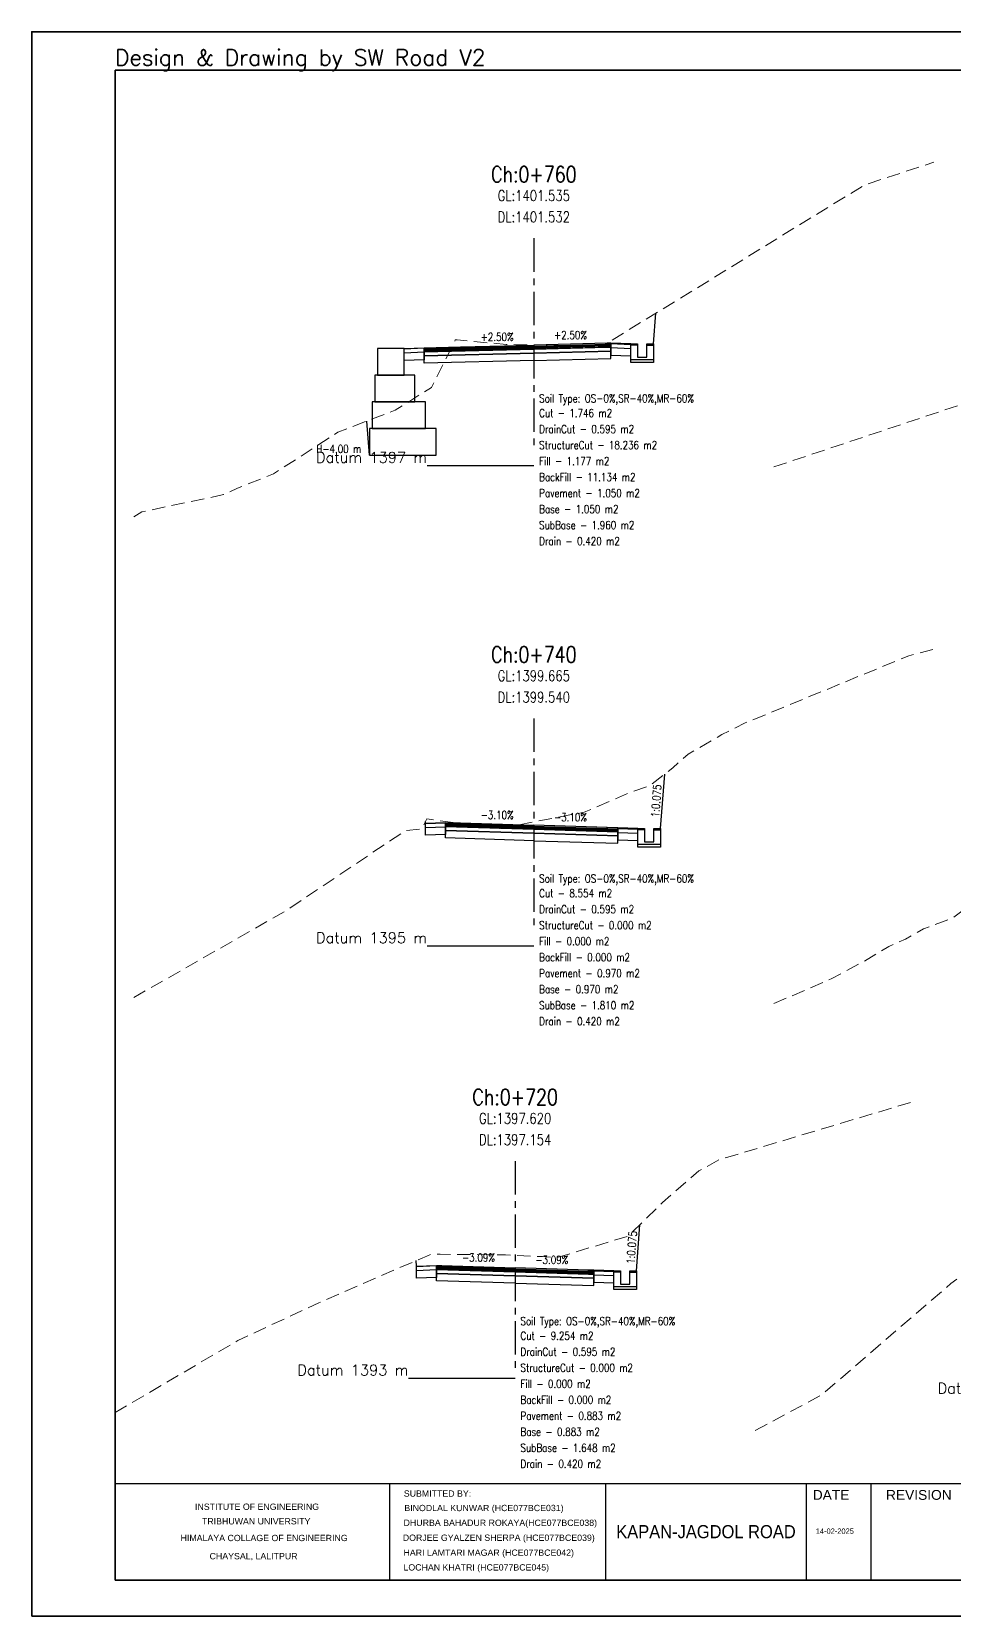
# Model space of a CAD drawing. Extents: x -19 to 1577, y -12 to 48.
# Drawn here: x 413.2 to 447.8, y -11.7 to 47.7 of the extents above; entities that cross this region are included whole.
import ezdxf
from ezdxf.enums import TextEntityAlignment as Align

# ---------------------------------------------------------------- set-up
doc = ezdxf.new("R2010")
doc.units = 0
doc.header["$MEASUREMENT"] = 0
doc.linetypes.add('Center', pattern=[2, 1.25, -0.25, 0.25, -0.25])
doc.linetypes.add('Dashed', pattern=[0.75, 0.5, -0.25])
for name, color, linetype in [('BackFill-Area', 7, 'Continuous'), ('Base', 6, 'Continuous'), ('Base-Area', 7, 'Continuous'), ('Cut-Area', 7, 'Continuous'), ('CutFillLine', 4, 'Continuous'), ('Drain', 3, 'Continuous'), ('Drain-Area', 7, 'Continuous'), ('DrainCut-Area', 7, 'Continuous'), ('ExtraWideningLayers', 7, 'Continuous'), ('Fill-Area', 7, 'Continuous'), ('Frame', 7, 'Continuous'), ('GabionRetainingWall', 140, 'Continuous'), ('Height', 7, 'Continuous'), ('L_Slope', 7, 'Continuous'), ('Pavement-Area', 7, 'Continuous'), ('PavementLayers', 1, 'Continuous'), ('R_CF_Slope', 7, 'Continuous'), ('R_Slope', 7, 'Continuous'), ('Shoulder', 2, 'Continuous'), ('Soil Type', 7, 'Continuous'), ('StructureCut-Area', 7, 'Continuous'), ('SubBase', 7, 'Continuous'), ('SubBase-Area', 7, 'Continuous')]:
    doc.layers.add(name, color=color, linetype=linetype)
for name, color, linetype, lineweight in [('CenterLine', 5, 'Center', 25), ('ChainageTxt', 7, 'Continuous', 25), ('DatumLabel', 1, 'Continuous', 25), ('DLTxt', 1, 'Continuous', 25), ('GL', 104, 'Dashed', 18), ('GLTxt', 3, 'Continuous', 25)]:
    doc.layers.add(name, color=color, linetype=linetype, lineweight=lineweight)
doc.styles.add('ARIAL', font='arial.ttf')
doc.styles.get("Standard").update_dxf_attribs({"font": 'simplex.shx'})

# ---------------------------------------------------------------- blocks, each defined once
blk = doc.blocks.new('SheetA3-1')
at = {"layer": 'Frame', "color": 6, "linetype": 'Continuous', "lineweight": 35}
for p, q in [((397, 0), (0, 0)), ((0, 0), (0, -283)), ((0, -283), (397, -283))]:
    blk.add_line(p, q, dxfattribs=at)
at = {"layer": 'Frame', "linetype": 'Continuous', "lineweight": 30}
for p, q in [((397, -264.94), (0, -264.94)), ((51.51, -282.86), (51.51, -264.94)), ((91.94, -264.94), (91.94, -282.86)), ((129.6, -282.86), (129.6, -264.94)), ((141.75, -282.86), (141.75, -264.94))]:
    blk.add_line(p, q, dxfattribs=at)
at = {"layer": 'Frame', "color": 6, "linetype": 'Continuous', "lineweight": 35}
blk.add_lwpolyline([(-15.62, -289.77), (404.38, -289.77), (404.38, 7.23), (-15.62, 7.23)], close=True, dxfattribs=at)
at = {"color": 1, "style": 'ARIAL'}
for tag, height, p in [('DWGNUM', 4, (397, -274.34)), ('SHEETNUM', 3, (397, -280.11))]:
    blk.add_attdef(tag, text='', height=height, dxfattribs=at).set_placement(p, align=Align.MIDDLE_RIGHT)
at = {"style": 'ARIAL'}
blk.add_attdef('CHRANGE', text='', height=3, dxfattribs=at).set_placement((332.51, -278.38), align=Align.MIDDLE_CENTER)
at = {"layer": 'Frame', "linetype": 'Continuous', "style": 'ARIAL'}
for s, height, p in [('SUBMITTED BY:', 1.1795, (54.13, -267.35)), ('DATE', 1.843, (130.78, -267.94)), ('REVISION', 1.843, (144.51, -267.94)), ('BINODLAL KUNWAR (HCE077BCE031)', 1.1795, (54.23, -270.06)), ('DHURBA BAHADUR ROKAYA(HCE077BCE038)', 1.1795, (54.09, -272.83)), ('DORJEE GYALZEN SHERPA (HCE077BCE039)', 1.1795, (53.94, -275.63)), ('14-02-2025', 1, (131.34, -274.31)), ('HARI LAMTARI MAGAR (HCE077BCE042)', 1.1795, (54.07, -278.43)), ('LOCHAN KHATRI (HCE077BCE045)', 1.1795, (54.07, -281.19))]:
    blk.add_text(s, height=height, dxfattribs=at).set_placement(p)
blk.add_text('INSTITUTE OF ENGINEERING', height=1.1795, dxfattribs=at).set_placement((26.62, -269.82), align=Align.CENTER)
for s, p in [('TRIBHUWAN UNIVERSITY', (26.46, -271.96)), ('HIMALAYA COLLAGE OF ENGINEERING', (27.95, -275.09)), ('CHAYSAL, LALITPUR', (25.97, -278.6))]:
    blk.add_text(s, height=1.1795, dxfattribs=at).set_placement(p, align=Align.MIDDLE)
at = {"layer": 'Frame', "linetype": 'Continuous', "lineweight": 30, "style": 'ARIAL', "width": 0.9}
for tag, height, p in [('DWGNAME', 3.07, (332.51, -269.42)), ('KAPAN-JAGDOLROAD', 2.46, (110.77, -273.9))]:
    blk.add_attdef(tag, text='', height=height, dxfattribs=at).set_placement(p, align=Align.MIDDLE_CENTER)
at = {"layer": 'Frame', "color": 7, "linetype": 'Continuous', "style": 'ARIAL'}
for tag, p in [('V1', (269.08, -274.49)), ('V2', (299.8, -274.49))]:
    blk.add_attdef(tag, text='', height=1.13, dxfattribs=at).set_placement(p, align=Align.BOTTOM_CENTER)
blk.add_attdef('HSCALE', (282.14, -271.91), '', height=1.13, dxfattribs=at)

msp = doc.modelspace()

# ---------------------------------------------------------------- linework, layer by layer
at = {"layer": 'Base'}
for points in [[(432, 35.85), (432, 35.7), (427.884, 35.597), (427.884, 35.597), (427.884, 35.747), (432, 35.85)], [(432, 35.85), (432, 35.7), (434.884, 35.772), (434.884, 35.772), (434.884, 35.922), (432, 35.85)], [(432, 17.85), (432, 17.7), (428.689, 17.803), (428.689, 17.803), (428.689, 17.953), (432, 17.85)], [(432, 17.85), (432, 17.7), (435.152, 17.602), (435.152, 17.602), (435.152, 17.752), (432, 17.85)], [(431.3, 1.261), (431.3, 1.111), (428.356, 1.202), (428.356, 1.202), (428.356, 1.352), (431.3, 1.261)], [(431.3, 1.261), (431.3, 1.111), (434.244, 1.02), (434.244, 1.02), (434.244, 1.17), (431.3, 1.261)]]:
    msp.add_lwpolyline(points, dxfattribs=at)
at = {"layer": 'CenterLine'}
for p, q in [((432, 40), (432, 32)), ((432, 22), (432, 14)), ((431.3, 5.411), (431.3, -2.589))]:
    msp.add_line(p, q, dxfattribs=at)
at = {"layer": 'CutFillLine'}
for points in [[(436.484, 36.042), (436.57, 37.189)], [(425.834, 31.867), (425.738, 33.148)], [(436.752, 17.872), (436.906, 19.918)], [(427.939, 18.073), (427.934, 18.14)], [(435.844, 1.29), (435.973, 3.02)], [(427.606, 1.472), (427.591, 1.681)]]:
    msp.add_lwpolyline(points, dxfattribs=at)
at = {"layer": 'DatumLabel'}
for p, q in [((432, 31.468), (428, 31.468)), ((432, 13.46), (428, 13.46)), ((431.3, -2.743), (427.3, -2.743))]:
    msp.add_line(p, q, dxfattribs=at)
at = {"layer": 'Drain'}
for points in [[(435.634, 36.042), (435.884, 36.042), (435.884, 35.992), (435.884, 35.542), (436.234, 35.542), (436.234, 35.992), (436.234, 36.042), (436.484, 36.042), (436.484, 35.992), (436.484, 35.542), (436.484, 35.442), (436.484, 35.342), (435.634, 35.342), (435.634, 35.442), (435.634, 35.542), (435.634, 35.992), (435.634, 36.042)], [(435.884, 35.992), (435.634, 35.992)], [(436.234, 35.992), (436.484, 35.992)], [(436.484, 35.442), (435.634, 35.442)], [(435.903, 17.872), (436.153, 17.872), (436.153, 17.822), (436.153, 17.372), (436.502, 17.372), (436.502, 17.822), (436.502, 17.872), (436.752, 17.872), (436.752, 17.822), (436.752, 17.372), (436.752, 17.272), (436.752, 17.172), (435.903, 17.172), (435.903, 17.272), (435.903, 17.372), (435.903, 17.822), (435.903, 17.872)], [(436.153, 17.822), (435.903, 17.822)], [(436.502, 17.822), (436.752, 17.822)], [(436.752, 17.272), (435.903, 17.272)], [(434.994, 1.29), (435.244, 1.29), (435.244, 1.24), (435.244, 0.79), (435.594, 0.79), (435.594, 1.24), (435.594, 1.29), (435.844, 1.29), (435.844, 1.24), (435.844, 0.79), (435.844, 0.69), (435.844, 0.59), (434.994, 0.59), (434.994, 0.69), (434.994, 0.79), (434.994, 1.24), (434.994, 1.29)], [(435.244, 1.24), (434.994, 1.24)], [(435.594, 1.24), (435.844, 1.24)], [(435.844, 0.69), (434.994, 0.69)]]:
    msp.add_lwpolyline(points, dxfattribs=at)
at = {"layer": 'ExtraWideningLayers'}
for points in [[(429.25, 35.931), (429.25, 35.881), (427.884, 35.847), (427.884, 35.847), (427.884, 35.897), (429.25, 35.931)], [(429.25, 35.881), (429.25, 35.831), (427.884, 35.797), (427.884, 35.797), (427.884, 35.847), (429.25, 35.881)], [(429.25, 35.831), (429.25, 35.781), (427.884, 35.747), (427.884, 35.747), (427.884, 35.797), (429.25, 35.831)], [(434.75, 36.069), (434.75, 36.019), (434.884, 36.022), (434.884, 36.022), (434.884, 36.072), (434.75, 36.069)], [(434.75, 36.019), (434.75, 35.969), (434.884, 35.972), (434.884, 35.972), (434.884, 36.022), (434.75, 36.019)], [(434.75, 35.969), (434.75, 35.919), (434.884, 35.922), (434.884, 35.922), (434.884, 35.972), (434.75, 35.969)], [(429.25, 18.085), (429.25, 18.035), (428.689, 18.053), (428.689, 18.053), (428.689, 18.103), (429.25, 18.085)], [(429.25, 18.035), (429.25, 17.985), (428.689, 18.003), (428.689, 18.003), (428.689, 18.053), (429.25, 18.035)], [(429.25, 17.985), (429.25, 17.935), (428.689, 17.953), (428.689, 17.953), (428.689, 18.003), (429.25, 17.985)], [(434.75, 17.915), (434.75, 17.865), (435.152, 17.852), (435.152, 17.852), (435.152, 17.902), (434.75, 17.915)], [(434.75, 17.865), (434.75, 17.815), (435.152, 17.802), (435.152, 17.802), (435.152, 17.852), (434.75, 17.865)], [(434.75, 17.815), (434.75, 17.765), (435.152, 17.752), (435.152, 17.752), (435.152, 17.802), (434.75, 17.815)], [(428.55, 1.496), (428.55, 1.446), (428.356, 1.452), (428.356, 1.452), (428.356, 1.502), (428.55, 1.496)], [(428.55, 1.446), (428.55, 1.396), (428.356, 1.402), (428.356, 1.402), (428.356, 1.452), (428.55, 1.446)], [(428.55, 1.396), (428.55, 1.346), (428.356, 1.352), (428.356, 1.352), (428.356, 1.402), (428.55, 1.396)], [(434.05, 1.326), (434.05, 1.276), (434.244, 1.27), (434.244, 1.27), (434.244, 1.32), (434.05, 1.326)], [(434.05, 1.276), (434.05, 1.226), (434.244, 1.22), (434.244, 1.22), (434.244, 1.27), (434.05, 1.276)], [(434.05, 1.226), (434.05, 1.176), (434.244, 1.17), (434.244, 1.17), (434.244, 1.22), (434.05, 1.226)]]:
    msp.add_lwpolyline(points, dxfattribs=at)
at = {"layer": 'GabionRetainingWall'}
for points in [[(427.134, 35.867), (426.134, 35.867), (426.134, 34.867), (427.134, 34.867), (427.134, 35.867)], [(427.534, 34.867), (426.034, 34.867), (426.034, 33.867), (427.534, 33.867), (427.534, 34.867)], [(427.934, 33.867), (425.934, 33.867), (425.934, 32.867), (427.934, 32.867), (427.934, 33.867)], [(428.334, 32.867), (425.834, 32.867), (425.834, 31.867), (428.334, 31.867), (428.334, 32.867)]]:
    msp.add_lwpolyline(points, dxfattribs=at)
at = {"layer": 'GL', "flags": 128}
for points in [[(417, 29.555), (417.311, 29.748), (420.373, 30.391), (420.384, 30.404), (420.891, 30.635), (422.236, 31.168), (424.658, 32.732), (426.804, 33.558), (428.165, 34.41), (429.022, 36.113), (429.056, 36.199), (429.126, 36.195), (430.96, 36.021), (431.324, 36.012), (432, 36.003), (434.576, 35.969), (437.858, 37.977), (444.376, 41.993), (447, 42.857)], [(441, 31.432), (449.501, 34.263), (452.037, 34.82), (452.382, 34.91), (453.175, 34.895), (455.21, 34.838), (455.855, 34.802), (456, 34.795), (458.558, 34.66), (458.564, 34.656), (462.636, 35.506), (465.089, 36.175), (466.37, 36.467), (467.848, 37.104), (471, 37.968)], [(417, 11.54), (422.722, 14.802), (427.19, 17.802), (427.785, 17.856), (427.983, 18.234), (430.08, 17.956), (430.737, 17.874), (431.346, 17.998), (432, 18.125), (433.888, 18.489), (435.603, 19.222), (436.337, 19.48), (437.21, 20.153), (437.78, 20.666), (439.051, 21.397), (439.927, 21.834), (446.053, 24.353), (447, 24.591)], [(441, 11.312), (443.177, 12.255), (444.352, 12.882), (445.303, 13.457), (445.928, 13.734), (446.605, 14.113), (447.706, 14.531), (450.709, 16.771), (451.06, 17.02), (451.234, 17.234), (451.406, 17.343), (451.504, 17.362), (451.654, 17.458), (452.653, 17.375), (453.223, 17.383), (454.324, 17.464), (456, 17.383), (456.135, 17.376), (456.979, 17.354), (458.559, 17.319), (458.735, 17.314), (459.721, 17.098), (461.529, 18.056), (462.576, 18.684), (463.874, 19.711), (465.306, 20.784), (466.954, 21.186), (469.127, 22.093), (470.488, 22.465), (471, 22.444)], [(416.3, -4.02), (420.902, -1.316), (423.939, 0.095), (427.834, 1.786), (427.897, 1.807), (428.141, 1.918), (428.492, 1.916), (430.933, 1.894), (431.3, 1.877), (432.323, 1.83), (432.697, 1.799), (432.848, 1.786), (435.547, 2.6), (436.823, 3.857), (438.183, 5.04), (438.951, 5.461), (439.267, 5.557), (446.3, 7.662)], [(440.3, -4.69), (442.774, -3.368), (447.633, 0.817), (447.958, 1.059), (448.099, 1.238), (448.384, 1.464), (450.42, 1.43), (452.902, 1.371), (452.908, 1.346), (454.335, 1.296), (455.3, 1.364), (455.301, 1.365), (458.213, 1.571), (458.646, 1.548), (458.92, 1.667), (459.127, 1.849), (459.574, 2.025), (462.036, 3.143), (464.034, 3.51), (466.095, 4.455), (470.3, 5.851)]]:
    msp.add_lwpolyline(points, dxfattribs=at)
at = {"layer": 'PavementLayers'}
for points in [[(432, 36), (432, 35.95), (429.25, 35.881), (429.25, 35.881), (429.25, 35.931), (432, 36)], [(432, 35.95), (432, 35.9), (429.25, 35.831), (429.25, 35.831), (429.25, 35.881), (432, 35.95)], [(432, 35.9), (432, 35.85), (429.25, 35.781), (429.25, 35.781), (429.25, 35.831), (432, 35.9)], [(432, 36), (432, 35.95), (434.75, 36.019), (434.75, 36.019), (434.75, 36.069), (432, 36)], [(432, 35.95), (432, 35.9), (434.75, 35.969), (434.75, 35.969), (434.75, 36.019), (432, 35.95)], [(432, 35.9), (432, 35.85), (434.75, 35.919), (434.75, 35.919), (434.75, 35.969), (432, 35.9)], [(432, 18), (432, 17.95), (429.25, 18.035), (429.25, 18.035), (429.25, 18.085), (432, 18)], [(432, 17.95), (432, 17.9), (429.25, 17.985), (429.25, 17.985), (429.25, 18.035), (432, 17.95)], [(432, 17.9), (432, 17.85), (429.25, 17.935), (429.25, 17.935), (429.25, 17.985), (432, 17.9)], [(432, 18), (432, 17.95), (434.75, 17.865), (434.75, 17.865), (434.75, 17.915), (432, 18)], [(432, 17.95), (432, 17.9), (434.75, 17.815), (434.75, 17.815), (434.75, 17.865), (432, 17.95)], [(432, 17.9), (432, 17.85), (434.75, 17.765), (434.75, 17.765), (434.75, 17.815), (432, 17.9)], [(431.3, 1.411), (431.3, 1.361), (428.55, 1.446), (428.55, 1.446), (428.55, 1.496), (431.3, 1.411)], [(431.3, 1.361), (431.3, 1.311), (428.55, 1.396), (428.55, 1.396), (428.55, 1.446), (431.3, 1.361)], [(431.3, 1.311), (431.3, 1.261), (428.55, 1.346), (428.55, 1.346), (428.55, 1.396), (431.3, 1.311)], [(431.3, 1.411), (431.3, 1.361), (434.05, 1.276), (434.05, 1.276), (434.05, 1.326), (431.3, 1.411)], [(431.3, 1.361), (431.3, 1.311), (434.05, 1.226), (434.05, 1.226), (434.05, 1.276), (431.3, 1.361)], [(431.3, 1.311), (431.3, 1.261), (434.05, 1.176), (434.05, 1.176), (434.05, 1.226), (431.3, 1.311)]]:
    msp.add_lwpolyline(points, dxfattribs=at)
at = {"layer": 'Shoulder'}
for p, q in [((427.884, 35.877), (427.134, 35.847)), ((427.884, 35.727), (427.134, 35.697)), ((434.884, 36.052), (435.634, 36.022)), ((434.884, 35.902), (435.634, 35.872)), ((428.689, 18.083), (427.939, 18.053)), ((428.689, 17.933), (427.939, 17.903)), ((435.152, 17.882), (435.903, 17.852)), ((435.152, 17.732), (435.903, 17.702)), ((428.356, 1.482), (427.606, 1.452)), ((428.356, 1.332), (427.606, 1.302)), ((434.244, 1.3), (434.994, 1.27)), ((434.244, 1.15), (434.994, 1.12))]:
    msp.add_line(p, q, dxfattribs=at)
for points in [[(427.884, 35.897), (427.884, 35.877), (427.884, 35.727), (427.884, 35.447), (427.134, 35.417), (427.134, 35.697), (427.134, 35.847), (427.134, 35.867), (427.884, 35.897)], [(434.884, 36.072), (434.884, 36.052), (434.884, 35.902), (434.884, 35.622), (435.634, 35.592), (435.634, 35.872), (435.634, 36.022), (435.634, 36.042), (434.884, 36.072)], [(428.689, 18.103), (428.689, 18.083), (428.689, 17.933), (428.689, 17.653), (427.939, 17.623), (427.939, 17.903), (427.939, 18.053), (427.939, 18.073), (428.689, 18.103)], [(435.152, 17.902), (435.152, 17.882), (435.152, 17.732), (435.152, 17.452), (435.903, 17.422), (435.903, 17.702), (435.903, 17.852), (435.903, 17.872), (435.152, 17.902)], [(428.356, 1.502), (428.356, 1.482), (428.356, 1.332), (428.356, 1.052), (427.606, 1.022), (427.606, 1.302), (427.606, 1.452), (427.606, 1.472), (428.356, 1.502)], [(434.244, 1.32), (434.244, 1.3), (434.244, 1.15), (434.244, 0.87), (434.994, 0.84), (434.994, 1.12), (434.994, 1.27), (434.994, 1.29), (434.244, 1.32)]]:
    msp.add_lwpolyline(points, dxfattribs=at)
at = {"layer": 'SubBase'}
for points in [[(432, 35.7), (432, 35.42), (427.884, 35.317), (427.884, 35.317), (427.884, 35.597), (432, 35.7)], [(432, 35.7), (432, 35.42), (434.884, 35.492), (434.884, 35.492), (434.884, 35.772), (432, 35.7)], [(432, 17.7), (432, 17.42), (428.689, 17.523), (428.689, 17.523), (428.689, 17.803), (432, 17.7)], [(432, 17.7), (432, 17.42), (435.152, 17.322), (435.152, 17.322), (435.152, 17.602), (432, 17.7)], [(431.3, 1.111), (431.3, 0.831), (428.356, 0.922), (428.356, 0.922), (428.356, 1.202), (431.3, 1.111)], [(431.3, 1.111), (431.3, 0.831), (434.244, 0.74), (434.244, 0.74), (434.244, 1.02), (431.3, 1.111)]]:
    msp.add_lwpolyline(points, dxfattribs=at)

# ---------------------------------------------------------------- block references
ref = msp.add_blockref('SheetA3-1', (416.3, 46.3), dxfattribs=dict(xscale=0.200000002980232, yscale=0.200000002980232, zscale=0.200000002980232))
ref.add_attrib('ROADNAME', 'KAPAN-JAGDOL ROAD', dxfattribs={"layer": 'Frame', "linetype": 'Continuous', "lineweight": 30, "height": 0.49145, "style": 'ARIAL', "width": 0.9}).set_placement((438.453, -8.481), align=Align.MIDDLE_CENTER)

# ---------------------------------------------------------------- texts
msp.add_text('Design & Drawing by SW Road V2', height=0.6).set_placement((416.3, 46.3), align=Align.BOTTOM_LEFT)
at = {"layer": 'BackFill-Area', "width": 0.8}
for s, p in [('BackFill - 11.134 m2', (432.2, 31.2)), ('BackFill - 0.000 m2', (432.2, 13.2)), ('BackFill - 0.000 m2', (431.5, -3.389))]:
    msp.add_text(s, height=0.3, dxfattribs=at).set_placement(p, align=Align.TOP_LEFT)
at = {"layer": 'Base-Area', "width": 0.8}
for s, p in [('Base - 1.050 m2', (432.2, 30)), ('Base - 0.970 m2', (432.2, 12)), ('Base - 0.883 m2', (431.5, -4.589))]:
    msp.add_text(s, height=0.3, dxfattribs=at).set_placement(p, align=Align.TOP_LEFT)
at = {"layer": 'ChainageTxt', "width": 0.8}
for s, p in [('Ch:0+760', (432, 42.4)), ('Ch:0+740', (432, 24.4)), ('Ch:0+720', (431.3, 7.811))]:
    msp.add_text(s, height=0.6, dxfattribs=at).set_placement(p, align=Align.MIDDLE_CENTER)
at = {"layer": 'Cut-Area', "width": 0.8}
for s, p in [('Cut - 1.746 m2', (432.2, 33.6)), ('Cut - 8.554 m2', (432.2, 15.6)), ('Cut - 9.254 m2', (431.5, -0.989))]:
    msp.add_text(s, height=0.3, dxfattribs=at).set_placement(p, align=Align.TOP_LEFT)
at = {"layer": 'DatumLabel'}
for s, p in [('Datum 1397 m', (428, 31.468)), ('Datum 1395 m', (428, 13.46)), ('Datum 1393 m', (427.3, -2.743)), ('Datum 1398 m', (451.3, -3.426))]:
    msp.add_text(s, height=0.4, dxfattribs=at).set_placement(p, align=Align.BOTTOM_RIGHT)
at = {"layer": 'DLTxt', "width": 0.8}
for s, p in [('DL:1401.532', (432, 40.8)), ('DL:1399.540', (432, 22.8)), ('DL:1397.154', (431.3, 6.211))]:
    msp.add_text(s, height=0.4, dxfattribs=at).set_placement(p, align=Align.MIDDLE_CENTER)
at = {"layer": 'Drain-Area', "width": 0.8}
for p in [(432.2, 28.8), (432.2, 10.8), (431.5, -5.789)]:
    msp.add_text('Drain - 0.420 m2', height=0.3, dxfattribs=at).set_placement(p, align=Align.TOP_LEFT)
at = {"layer": 'DrainCut-Area', "width": 0.8}
for p in [(432.2, 33), (432.2, 15), (431.5, -1.589)]:
    msp.add_text('DrainCut - 0.595 m2', height=0.3, dxfattribs=at).set_placement(p, align=Align.TOP_LEFT)
at = {"layer": 'Fill-Area', "width": 0.8}
for s, p in [('Fill - 1.177 m2', (432.2, 31.8)), ('Fill - 0.000 m2', (432.2, 13.8)), ('Fill - 0.000 m2', (431.5, -2.789))]:
    msp.add_text(s, height=0.3, dxfattribs=at).set_placement(p, align=Align.TOP_LEFT)
at = {"layer": 'GLTxt', "width": 0.8}
for s, p in [('GL:1401.535', (432, 41.6)), ('GL:1399.665', (432, 23.6)), ('GL:1397.620', (431.3, 7.011))]:
    msp.add_text(s, height=0.4, dxfattribs=at).set_placement(p, align=Align.MIDDLE_CENTER)
at = {"layer": 'Height', "width": 0.8}
msp.add_text('H-4.00 m', height=0.3, dxfattribs=at).set_placement((425.534, 31.867), align=Align.BOTTOM_RIGHT)
at = {"layer": 'L_Slope', "width": 0.8}
for s, p in [('+2.50%', (430.625, 36.066)), ('-3.10%', (430.625, 18.143)), ('-3.09%', (429.925, 1.554))]:
    msp.add_text(s, height=0.3, dxfattribs=at).set_placement(p, align=Align.BOTTOM_CENTER)
at = {"layer": 'Pavement-Area', "width": 0.8}
for s, p in [('Pavement - 1.050 m2', (432.2, 30.6)), ('Pavement - 0.970 m2', (432.2, 12.6)), ('Pavement - 0.883 m2', (431.5, -3.989))]:
    msp.add_text(s, height=0.3, dxfattribs=at).set_placement(p, align=Align.TOP_LEFT)
at = {"layer": 'R_CF_Slope', "width": 0.8}
for p in [(436.829, 18.895), (435.908, 2.155)]:
    msp.add_text('1:0.075', height=0.3, rotation=85.71085, dxfattribs=at).set_placement(p, align=Align.BOTTOM_CENTER)
at = {"layer": 'R_Slope', "width": 0.8}
for s, p in [('+2.50%', (433.375, 36.134)), ('-3.10%', (433.375, 18.057)), ('-3.09%', (432.675, 1.469))]:
    msp.add_text(s, height=0.3, dxfattribs=at).set_placement(p, align=Align.BOTTOM_CENTER)
at = {"layer": 'Soil Type', "width": 0.8}
for p in [(432.2, 34), (432.2, 16), (431.5, -0.589)]:
    msp.add_text('Soil Type: OS-0%,SR-40%,MR-60%', height=0.3, dxfattribs=at).set_placement(p, align=Align.MIDDLE_LEFT)
at = {"layer": 'StructureCut-Area', "width": 0.8}
for s, p in [('StructureCut - 18.236 m2', (432.2, 32.4)), ('StructureCut - 0.000 m2', (432.2, 14.4)), ('StructureCut - 0.000 m2', (431.5, -2.189))]:
    msp.add_text(s, height=0.3, dxfattribs=at).set_placement(p, align=Align.TOP_LEFT)
at = {"layer": 'SubBase-Area', "width": 0.8}
for s, p in [('SubBase - 1.960 m2', (432.2, 29.4)), ('SubBase - 1.810 m2', (432.2, 11.4)), ('SubBase - 1.648 m2', (431.5, -5.189))]:
    msp.add_text(s, height=0.3, dxfattribs=at).set_placement(p, align=Align.TOP_LEFT)

doc.saveas('drawing.dxf')
